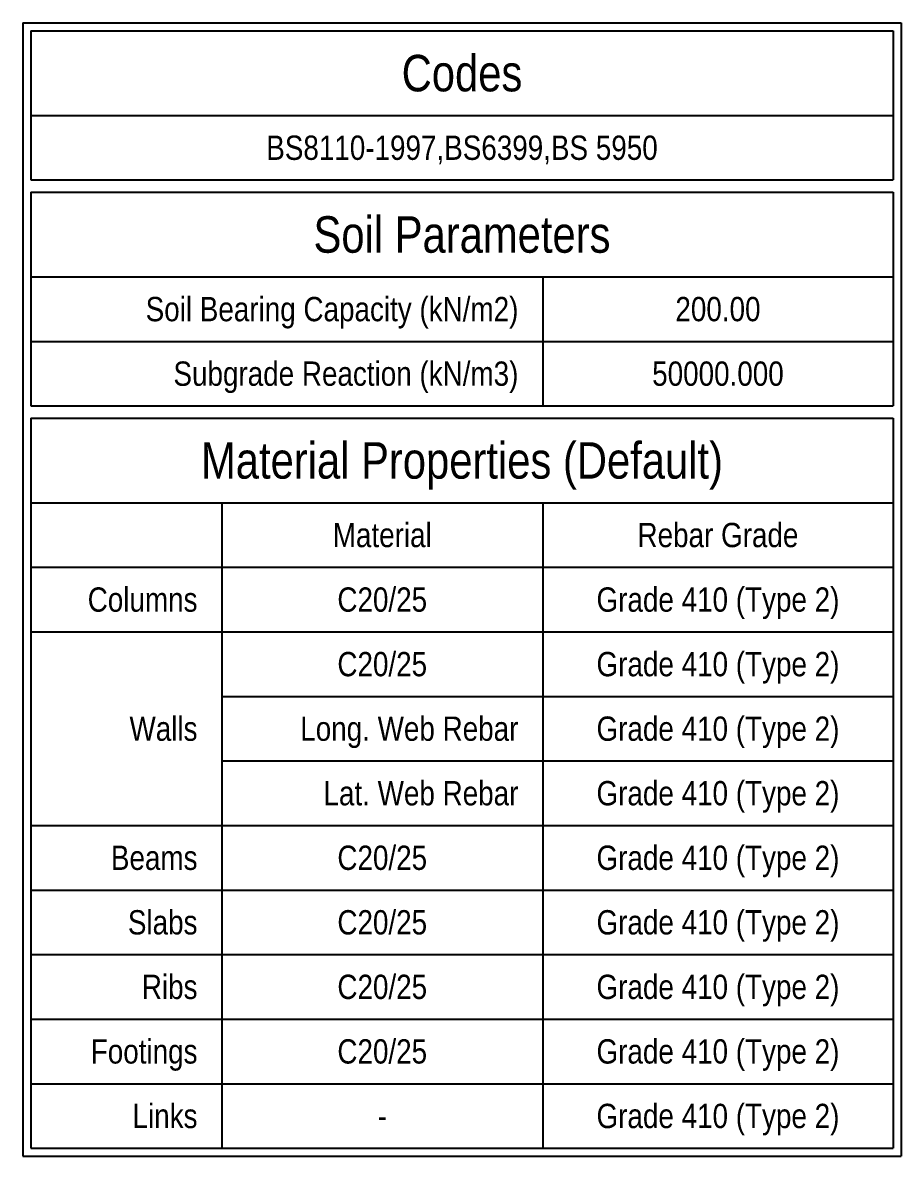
# Model space of a CAD drawing. Extents: x 0 to 206258, y -403073 to 0.
# Drawn here: x 117760 to 121376, y -225486 to -220821 of the extents above; entities that cross this region are included whole.
import ezdxf
from ezdxf.enums import TextEntityAlignment as Align

# ---------------------------------------------------------------- set-up
doc = ezdxf.new("R2010")
doc.units = 0
doc.header["$LTSCALE"] = 1000
doc.layers.add('Quantity Table Header', color=1, linetype='Continuous')
doc.layers.add('Quantity Table Title', color=1, linetype='Continuous')
doc.layers.add('Quantity Table Line', color=171, linetype='Continuous', true_color=0xaaaaff)
doc.layers.add('Quantity Table Text', color=8, linetype='Continuous', true_color=0x414141)
doc.styles.add('Quantity Table Header', font='ARIALN.TTF', dxfattribs={"height": 100})
doc.styles.add('Quantity Table Text', font='ARIALN.TTF', dxfattribs={"height": 100})
doc.styles.add('Quantity Table Title', font='ARIALN.TTF', dxfattribs={"height": 150})

msp = doc.modelspace()

# ---------------------------------------------------------------- linework, layer by layer
at = {"layer": 'Quantity Table Line', "transparency": 33554687}
for points in [[(117759.517, -220820.683), (121375.922, -220820.683)], [(117759.517, -220820.683), (117759.517, -225485.786)], [(121375.922, -220820.683), (121375.922, -225485.786)], [(117792.85, -220854.016), (121342.589, -220854.016)], [(117792.85, -220854.016), (117792.85, -221202.454)], [(121342.589, -220854.016), (121342.589, -221202.454)], [(117792.85, -221202.454), (121342.589, -221202.454)], [(117792.85, -221202.454), (121342.589, -221202.454)], [(117792.85, -221202.454), (117792.85, -221468.079)], [(121342.589, -221202.454), (121342.589, -221468.079)], [(117792.85, -221468.079), (121342.589, -221468.079)], [(117792.85, -221518.079), (121342.589, -221518.079)], [(117792.85, -221518.079), (117792.85, -221866.516)], [(121342.589, -221518.079), (121342.589, -221866.516)], [(117792.85, -221866.516), (121342.589, -221866.516)], [(117792.85, -221866.516), (119899.838, -221866.516)], [(117792.85, -221866.516), (117792.85, -222132.141)], [(119899.838, -221866.516), (119899.838, -222132.141)], [(119899.838, -221866.516), (121342.589, -221866.516)], [(119899.838, -221866.516), (119899.838, -222132.141)], [(121342.589, -221866.516), (121342.589, -222132.141)], [(117792.85, -222132.141), (119899.838, -222132.141)], [(117792.85, -222132.141), (119899.838, -222132.141)], [(117792.85, -222132.141), (117792.85, -222397.766)], [(119899.838, -222132.141), (121342.589, -222132.141)], [(119899.838, -222132.141), (119899.838, -222397.766)], [(119899.838, -222132.141), (121342.589, -222132.141)], [(119899.838, -222132.141), (119899.838, -222397.766)], [(121342.589, -222132.141), (121342.589, -222397.766)], [(117792.85, -222397.766), (119899.838, -222397.766)], [(119899.838, -222397.766), (121342.589, -222397.766)], [(117792.85, -222447.766), (121342.589, -222447.766)], [(117792.85, -222447.766), (117792.85, -222796.203)], [(121342.589, -222447.766), (121342.589, -222796.203)], [(117792.85, -222796.203), (121342.589, -222796.203)], [(117792.85, -222796.203), (118579.156, -222796.203)], [(117792.85, -222796.203), (117792.85, -223061.828)], [(118579.156, -222796.203), (118579.156, -223061.828)], [(118579.156, -222796.203), (119899.838, -222796.203)], [(118579.156, -222796.203), (118579.156, -223061.828)], [(119899.838, -222796.203), (119899.838, -223061.828)], [(119899.838, -222796.203), (121342.589, -222796.203)], [(119899.838, -222796.203), (119899.838, -223061.828)], [(121342.589, -222796.203), (121342.589, -223061.828)], [(117792.85, -223061.828), (118579.156, -223061.828)], [(117792.85, -223061.828), (118579.156, -223061.828)], [(117792.85, -223061.828), (117792.85, -223327.453)], [(118579.156, -223061.828), (119899.838, -223061.828)], [(118579.156, -223061.828), (118579.156, -223327.453)], [(118579.156, -223061.828), (119899.838, -223061.828)], [(118579.156, -223061.828), (118579.156, -223327.453)], [(119899.838, -223061.828), (121342.589, -223061.828)], [(119899.838, -223061.828), (119899.838, -223327.453)], [(119899.838, -223061.828), (121342.589, -223061.828)], [(119899.838, -223061.828), (119899.838, -223327.453)], [(121342.589, -223061.828), (121342.589, -223327.453)], [(117792.85, -223327.453), (118579.156, -223327.453)], [(117792.85, -223327.453), (118579.156, -223327.453)], [(117792.85, -223327.453), (117792.85, -224124.328)], [(118579.156, -223327.453), (119899.838, -223327.453)], [(118579.156, -223327.453), (118579.156, -224124.328)], [(118579.156, -223327.453), (119899.838, -223327.453)], [(118579.156, -223327.453), (118579.156, -223593.078)], [(119899.838, -223327.453), (121342.589, -223327.453)], [(119899.838, -223327.453), (119899.838, -223593.078)], [(119899.838, -223327.453), (121342.589, -223327.453)], [(119899.838, -223327.453), (119899.838, -223593.078)], [(121342.589, -223327.453), (121342.589, -223593.078)], [(118579.156, -223593.078), (119899.838, -223593.078)], [(118579.156, -223593.078), (119899.838, -223593.078)], [(118579.156, -223593.078), (118579.156, -223858.703)], [(119899.838, -223593.078), (121342.589, -223593.078)], [(119899.838, -223593.078), (119899.838, -223858.703)], [(119899.838, -223593.078), (121342.589, -223593.078)], [(119899.838, -223593.078), (119899.838, -223858.703)], [(121342.589, -223593.078), (121342.589, -223858.703)], [(118579.156, -223858.703), (119899.838, -223858.703)], [(118579.156, -223858.703), (119899.838, -223858.703)], [(118579.156, -223858.703), (118579.156, -224124.328)], [(119899.838, -223858.703), (121342.589, -223858.703)], [(119899.838, -223858.703), (119899.838, -224124.328)], [(119899.838, -223858.703), (121342.589, -223858.703)], [(119899.838, -223858.703), (119899.838, -224124.328)], [(121342.589, -223858.703), (121342.589, -224124.328)], [(117792.85, -224124.328), (118579.156, -224124.328)], [(117792.85, -224124.328), (118579.156, -224124.328)], [(117792.85, -224124.328), (117792.85, -224389.953)], [(118579.156, -224124.328), (119899.838, -224124.328)], [(118579.156, -224124.328), (118579.156, -224389.953)], [(118579.156, -224124.328), (119899.838, -224124.328)], [(118579.156, -224124.328), (118579.156, -224389.953)], [(119899.838, -224124.328), (121342.589, -224124.328)], [(119899.838, -224124.328), (119899.838, -224389.953)], [(119899.838, -224124.328), (121342.589, -224124.328)], [(119899.838, -224124.328), (119899.838, -224389.953)], [(121342.589, -224124.328), (121342.589, -224389.953)], [(117792.85, -224389.953), (118579.156, -224389.953)], [(117792.85, -224389.953), (118579.156, -224389.953)], [(117792.85, -224389.953), (117792.85, -224655.578)], [(118579.156, -224389.953), (119899.838, -224389.953)], [(118579.156, -224389.953), (118579.156, -224655.578)], [(118579.156, -224389.953), (119899.838, -224389.953)], [(118579.156, -224389.953), (118579.156, -224655.578)], [(119899.838, -224389.953), (121342.589, -224389.953)], [(119899.838, -224389.953), (119899.838, -224655.578)], [(119899.838, -224389.953), (121342.589, -224389.953)], [(119899.838, -224389.953), (119899.838, -224655.578)], [(121342.589, -224389.953), (121342.589, -224655.578)], [(117792.85, -224655.578), (118579.156, -224655.578)], [(117792.85, -224655.578), (118579.156, -224655.578)], [(117792.85, -224655.578), (117792.85, -224921.203)], [(118579.156, -224655.578), (119899.838, -224655.578)], [(118579.156, -224655.578), (118579.156, -224921.203)], [(118579.156, -224655.578), (119899.838, -224655.578)], [(118579.156, -224655.578), (118579.156, -224921.203)], [(119899.838, -224655.578), (121342.589, -224655.578)], [(119899.838, -224655.578), (119899.838, -224921.203)], [(119899.838, -224655.578), (121342.589, -224655.578)], [(119899.838, -224655.578), (119899.838, -224921.203)], [(121342.589, -224655.578), (121342.589, -224921.203)], [(117792.85, -224921.203), (118579.156, -224921.203)], [(117792.85, -224921.203), (118579.156, -224921.203)], [(117792.85, -224921.203), (117792.85, -225186.828)], [(118579.156, -224921.203), (119899.838, -224921.203)], [(118579.156, -224921.203), (118579.156, -225186.828)], [(118579.156, -224921.203), (119899.838, -224921.203)], [(118579.156, -224921.203), (118579.156, -225186.828)], [(119899.838, -224921.203), (121342.589, -224921.203)], [(119899.838, -224921.203), (119899.838, -225186.828)], [(119899.838, -224921.203), (121342.589, -224921.203)], [(119899.838, -224921.203), (119899.838, -225186.828)], [(121342.589, -224921.203), (121342.589, -225186.828)], [(117792.85, -225186.828), (118579.156, -225186.828)], [(117792.85, -225186.828), (118579.156, -225186.828)], [(117792.85, -225186.828), (117792.85, -225452.453)], [(118579.156, -225186.828), (119899.838, -225186.828)], [(118579.156, -225186.828), (118579.156, -225452.453)], [(118579.156, -225186.828), (119899.838, -225186.828)], [(118579.156, -225186.828), (118579.156, -225452.453)], [(119899.838, -225186.828), (121342.589, -225186.828)], [(119899.838, -225186.828), (119899.838, -225452.453)], [(119899.838, -225186.828), (121342.589, -225186.828)], [(119899.838, -225186.828), (119899.838, -225452.453)], [(121342.589, -225186.828), (121342.589, -225452.453)], [(117792.85, -225452.453), (118579.156, -225452.453)], [(118579.156, -225452.453), (119899.838, -225452.453)], [(119899.838, -225452.453), (121342.589, -225452.453)], [(117759.517, -225485.786), (121375.922, -225485.786)]]:
    msp.add_lwpolyline(points, dxfattribs=at)

# ---------------------------------------------------------------- texts
at = {"layer": 'Quantity Table Header', "transparency": 33554687, "style": 'Quantity Table Header'}
for s, p in [('Material', (119239.497, -222929.016)), ('Rebar Grade', (120621.213, -222929.016))]:
    msp.add_text(s, height=100, dxfattribs=at).set_placement(p, align=Align.MIDDLE_CENTER)
for s, p in [('Columns', (118479.156, -223194.641)), ('Walls', (118479.156, -223725.891)), ('Long. Web Rebar', (119799.838, -223725.891)), ('Lat. Web Rebar', (119799.838, -223991.516)), ('Beams', (118479.156, -224257.141)), ('Slabs', (118479.156, -224522.766)), ('Ribs', (118479.156, -224788.39)), ('Footings', (118479.156, -225054.015)), ('Links', (118479.156, -225319.64))]:
    msp.add_text(s, height=100, dxfattribs=at).set_placement(p, align=Align.MIDDLE_RIGHT)
at = {"layer": 'Quantity Table Text', "transparency": 33554687, "style": 'Quantity Table Text'}
for s, p in [('BS8110-1997,BS6399,BS 5950', (119567.72, -221335.266)), ('200.00', (120621.213, -221999.328)), ('50000.000', (120621.213, -222264.953)), ('C20/25', (119239.497, -223194.641)), ('Grade 410 (Type 2)', (120621.213, -223194.641)), ('C20/25', (119239.497, -223460.266)), ('Grade 410 (Type 2)', (120621.213, -223460.266)), ('Grade 410 (Type 2)', (120621.213, -223725.891)), ('Grade 410 (Type 2)', (120621.213, -223991.516)), ('C20/25', (119239.497, -224257.141)), ('Grade 410 (Type 2)', (120621.213, -224257.141)), ('C20/25', (119239.497, -224522.766)), ('Grade 410 (Type 2)', (120621.213, -224522.766)), ('C20/25', (119239.497, -224788.39)), ('Grade 410 (Type 2)', (120621.213, -224788.39)), ('C20/25', (119239.497, -225054.015)), ('Grade 410 (Type 2)', (120621.213, -225054.015)), ('Grade 410 (Type 2)', (120621.213, -225319.64)), ('-', (119239.497, -225319.64))]:
    msp.add_text(s, height=100, dxfattribs=at).set_placement(p, align=Align.MIDDLE_CENTER)
for s, p in [('Soil Bearing Capacity (kN/m2)', (119799.838, -221999.328)), ('Subgrade Reaction (kN/m3)', (119799.838, -222264.953))]:
    msp.add_text(s, height=100, dxfattribs=at).set_placement(p, align=Align.MIDDLE_RIGHT)
at = {"layer": 'Quantity Table Title', "transparency": 33554687, "style": 'Quantity Table Title'}
for s, p in [('Codes', (119567.72, -221028.235)), ('Soil Parameters', (119567.72, -221692.297)), ('Material Properties (Default)', (119567.72, -222621.985))]:
    msp.add_text(s, height=150, dxfattribs=at).set_placement(p, align=Align.MIDDLE_CENTER)

doc.saveas('drawing.dxf')
